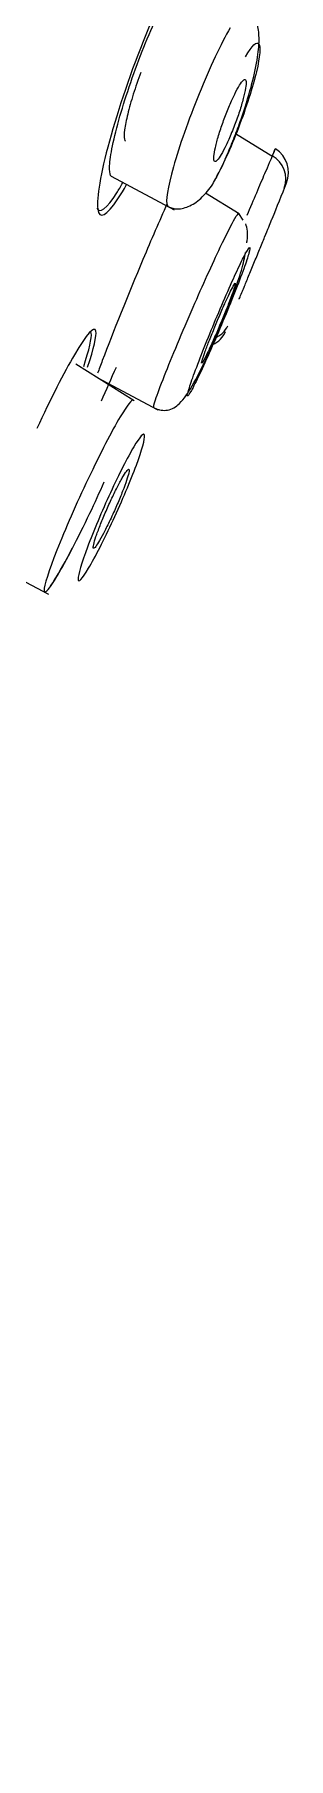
# Model space of a CAD drawing. Header units: millimetres. Extents: x -60 to 7633, y -2614 to 2146.
# Drawn here: x 550.75 to 554.28, y 1468.66 to 1492.7 of the extents above; entities that cross this region are included whole.
import ezdxf

# ---------------------------------------------------------------- set-up
doc = ezdxf.new("R2010")
doc.units = ezdxf.units.MM
doc.layers.get('0').update_dxf_attribs({"color": 250})

msp = doc.modelspace()

# ---------------------------------------------------------------- linework, layer by layer
at = {"linetype": 'Continuous'}
for p, q in [((554.065, 1490.998), (553.546, 1491.32)), ((551.812, 1490.728), (552.69, 1490.261)), ((553.595, 1490.202), (553.128, 1490.494)), ((553.651, 1490.115), (553.589, 1490.208)), ((552.134, 1487.598), (551.321, 1488.106)), ((551.618, 1487.921), (552.465, 1487.471)), ((550.163, 1485.314), (550.942, 1484.9))]:
    msp.add_line(p, q, dxfattribs=at)
for centre, radius, start, end in [((553.878, 1490.688), 0.368, 340.0326, 61.2671), ((507.711, 1509.296), 49.824, 338.4612, 338.5941), ((553.891, 1490.78), 0.391, 338.4458, 57.5917), ((470.29, 1523.802), 90.278, 338.10375, 338.44677), ((283.461, 1600.296), 292.155, 337.93939, 337.95435), ((553.093, 1488.693), 0.339, 293.6818, 337.0139), ((470.29, 1523.802), 89.078, 336.01646, 336.34924)]:
    msp.add_arc(centre, radius, start, end, dxfattribs=at)
for points, knots in [([(494.566, 1464.814), (495.924, 1467.798), (497.357, 1470.748), (501.389, 1478.471), (504.143, 1483.154), (510.109, 1492.257), (513.301, 1496.659), (520.072, 1505.164), (523.65, 1509.275), (531.165, 1517.119), (535.128, 1520.863), (543.491, 1527.809), (547.891, 1530.988), (552.413, 1534.009)], [0.6498496, 0.6498496, 0.6498496, 0.6498496, 0.6875, 0.6875, 0.75, 0.75, 0.8125, 0.8125, 0.875, 0.875, 0.9375, 0.9375, 0.9999943, 0.9999943, 0.9999943, 0.9999943]), ([(553.104, 1493.525), (553.156, 1493.788), (553.168, 1493.974), (553.093, 1494.154), (552.968, 1494.051), (552.629, 1493.481), (552.416, 1493.018), (552.024, 1492.004), (551.852, 1491.473), (551.639, 1490.633), (551.599, 1490.327), (551.678, 1490.121), (551.799, 1490.223), (551.989, 1490.542), (552.008, 1490.575), (552.028, 1490.611)], [0.0324958, 0.0324958, 0.0324958, 0.0324958, 0.125, 0.125, 0.25, 0.25, 0.375, 0.375, 0.5, 0.5, 0.625, 0.625, 0.75, 0.75, 0.7636828, 0.7636828, 0.7636828, 0.7636828]), ([(551.818, 1490.725), (551.801, 1490.738), (551.791, 1490.772), (551.791, 1490.825), (551.79, 1490.884), (551.798, 1490.967), (551.816, 1491.068), (551.836, 1491.177), (551.866, 1491.309), (551.906, 1491.455), (551.944, 1491.596), (551.991, 1491.752), (552.044, 1491.91), (552.098, 1492.075), (552.159, 1492.247), (552.223, 1492.412), (552.284, 1492.57), (552.349, 1492.726), (552.411, 1492.866), (552.473, 1493.004), (552.535, 1493.132), (552.592, 1493.236), (552.606, 1493.263), (552.62, 1493.288), (552.634, 1493.312)], [0.2283245, 0.2283245, 0.2283245, 0.2283245, 0.3218602, 0.3218602, 0.3218602, 0.426387, 0.426387, 0.426387, 0.5392035, 0.5392035, 0.5392035, 0.6476038, 0.6476038, 0.6476038, 0.7600563, 0.7600563, 0.7600563, 0.8676449, 0.8676449, 0.8676449, 0.9734223, 0.9734223, 0.9734223, 1, 1, 1, 1]), ([(553.227, 1490.615), (553.263, 1490.683), (553.325, 1490.797), (553.432, 1491.032), (553.531, 1491.274), (553.648, 1491.591), (553.765, 1491.964), (553.851, 1492.342), (553.881, 1492.629), (553.86, 1492.828), (553.804, 1492.966), (553.737, 1493.023), (553.702, 1493.053)], [0, 0, 0, 0, 0.094406, 0.183886, 0.268929, 0.349698, 0.497661, 0.632072, 0.7503, 0.850622, 0.933907, 1, 1, 1, 1]), ([(553.471, 1492.798), (553.342, 1492.574), (553.187, 1492.244), (552.887, 1491.507), (552.763, 1491.151), (552.598, 1490.569), (552.567, 1490.374), (552.598, 1490.313), (552.601, 1490.309), (552.605, 1490.306)], [0, 0, 0, 0, 0.25, 0.25, 0.5, 0.5, 0.75, 0.75, 0.7714026, 0.7714026, 0.7714026, 0.7714026]), ([(553.684, 1492.394), (553.871, 1492.719), (553.939, 1492.619), (553.784, 1491.969), (553.693, 1491.684), (553.479, 1491.124), (553.357, 1490.854), (553.259, 1490.683)], [0, 0, 0, 0, 0.5, 0.5, 0.75, 0.75, 1, 1, 1, 1]), ([(552.225, 1492.175), (552.188, 1492.074), (552.153, 1491.97), (552.122, 1491.873), (552.091, 1491.774), (552.064, 1491.679), (552.044, 1491.595), (552.023, 1491.511), (552.008, 1491.436), (552, 1491.377), (551.992, 1491.317), (551.991, 1491.272), (551.997, 1491.245), (552, 1491.23), (552.006, 1491.22), (552.014, 1491.216)], [0.6414304, 0.6414304, 0.6414304, 0.6414304, 0.6949475, 0.6949475, 0.6949475, 0.7493868, 0.7493868, 0.7493868, 0.8044327, 0.8044327, 0.8044327, 0.8594904, 0.8594904, 0.8594904, 0.8911291, 0.8911291, 0.8911291, 0.8911291]), ([(553.513, 1491.39), (553.538, 1491.454), (553.562, 1491.52), (553.584, 1491.584), (553.606, 1491.648), (553.625, 1491.711), (553.641, 1491.767), (553.657, 1491.825), (553.67, 1491.878), (553.679, 1491.923), (553.688, 1491.967), (553.692, 1492.004), (553.692, 1492.03), (553.692, 1492.056), (553.687, 1492.071), (553.679, 1492.075), (553.67, 1492.079), (553.657, 1492.071), (553.64, 1492.053), (553.625, 1492.035), (553.605, 1492.007), (553.584, 1491.97), (553.563, 1491.933), (553.539, 1491.888), (553.515, 1491.837), (553.491, 1491.786), (553.466, 1491.729), (553.442, 1491.669), (553.417, 1491.609), (553.393, 1491.545), (553.371, 1491.483), (553.348, 1491.419), (553.327, 1491.355), (553.309, 1491.296), (553.291, 1491.236), (553.276, 1491.179), (553.265, 1491.13), (553.254, 1491.08), (553.246, 1491.038), (553.243, 1491.006), (553.241, 1490.974), (553.242, 1490.951), (553.249, 1490.941), (553.255, 1490.93), (553.265, 1490.93), (553.279, 1490.942), (553.293, 1490.953), (553.311, 1490.976), (553.331, 1491.007), (553.35, 1491.038), (553.373, 1491.079), (553.396, 1491.126), (553.42, 1491.173), (553.445, 1491.227), (553.469, 1491.285), (553.484, 1491.319), (553.498, 1491.354), (553.513, 1491.39)], [0, 0, 0, 0, 0.054469, 0.054469, 0.054469, 0.108884, 0.108884, 0.108884, 0.164085, 0.164085, 0.164085, 0.219705, 0.219705, 0.219705, 0.274884, 0.274884, 0.274884, 0.328941, 0.328941, 0.328941, 0.381729, 0.381729, 0.381729, 0.433685, 0.433685, 0.433685, 0.485587, 0.485587, 0.485587, 0.538206, 0.538206, 0.538206, 0.592006, 0.592006, 0.592006, 0.646967, 0.646967, 0.646967, 0.702554, 0.702554, 0.702554, 0.757931, 0.757931, 0.757931, 0.81234, 0.81234, 0.81234, 0.865484, 0.865484, 0.865484, 0.917646, 0.917646, 0.917646, 0.96951, 0.96951, 0.96951, 1, 1, 1, 1]), ([(554.1, 1491.11), (554.098, 1491.112), (554.046, 1490.988), (553.949, 1490.763), (553.881, 1490.602), (553.795, 1490.4), (553.701, 1490.179)], [0, 0, 0, 0, 0.2324007, 0.2324007, 0.2324007, 0.3981729, 0.3981729, 0.3981729, 0.3981729]), ([(551.614, 1490.281), (551.651, 1490.199), (551.75, 1490.273), (551.918, 1490.538), (551.946, 1490.584), (551.975, 1490.635)], [0.6384054, 0.6384054, 0.6384054, 0.6384054, 0.75, 0.75, 0.770727, 0.770727, 0.770727, 0.770727]), ([(552.604, 1490.307), (552.651, 1490.287), (552.733, 1490.258), (552.907, 1490.302), (553.085, 1490.425), (553.177, 1490.547), (553.228, 1490.617)], [0, 0, 0, 0, 0.256035, 0.513727, 0.764652, 1, 1, 1, 1]), ([(552.589, 1490.339), (552.485, 1490.107), (552.371, 1489.842), (552.048, 1489.073), (551.841, 1488.556), (551.667, 1488.095), (551.645, 1488.036), (551.624, 1487.98)], [0.305671, 0.305671, 0.305671, 0.305671, 0.375, 0.375, 0.5, 0.5, 0.519445, 0.519445, 0.519445, 0.519445]), ([(552.408, 1487.508), (552.401, 1487.511), (552.417, 1487.585), (552.576, 1488.007), (552.933, 1488.865), (553.33, 1489.744), (553.538, 1490.154), (553.582, 1490.21), (553.588, 1490.206)], [0.4368043, 0.4368043, 0.4368043, 0.4368043, 0.4975601, 0.566719, 0.68903, 0.7965815, 0.8819932, 0.9388604, 0.9388604, 0.9388604, 0.9388604]), ([(553.663, 1489.179), (553.682, 1489.224), (553.703, 1489.277), (553.727, 1489.334), (553.75, 1489.391), (553.776, 1489.453), (553.801, 1489.515), (553.827, 1489.578), (553.853, 1489.643), (553.879, 1489.704), (553.904, 1489.766), (553.928, 1489.826), (553.95, 1489.879), (553.972, 1489.932), (553.991, 1489.98), (554.007, 1490.019), (554.023, 1490.057), (554.035, 1490.088), (554.043, 1490.108), (554.051, 1490.126), (554.055, 1490.136), (554.055, 1490.136)], [0, 0, 0, 0, 0.0540449, 0.0540449, 0.0540449, 0.10807, 0.10807, 0.10807, 0.1623774, 0.1623774, 0.1623774, 0.2168176, 0.2168176, 0.2168176, 0.2710629, 0.2710629, 0.2710629, 0.3248657, 0.3248657, 0.3248657, 0.3754559, 0.3754559, 0.3754559, 0.3754559]), ([(553.701, 1489.798), (553.703, 1489.809), (553.719, 1489.913), (553.711, 1490.01), (553.686, 1490.063)], [0, 0, 0, 0, 0.0702306, 0.7466333, 0.7466333, 0.7466333, 0.7466333]), ([(552.406, 1487.501), (552.42, 1487.494), (552.446, 1487.482), (552.507, 1487.464), (552.626, 1487.458), (552.766, 1487.538), (552.925, 1487.758), (553.085, 1488.071), (553.232, 1488.394), (553.397, 1488.776), (553.556, 1489.177), (553.655, 1489.507), (553.677, 1489.627), (553.682, 1489.663)], [0, 0, 0, 0, 0.013251, 0.0279327, 0.0631487, 0.161854, 0.2942985, 0.4465576, 0.5311616, 0.6220297, 0.811379, 0.9104888, 0.9523555, 0.9523555, 0.9523555, 0.9523555]), ([(553.731, 1489.654), (553.745, 1489.705), (553.755, 1489.763), (553.699, 1489.682), (553.591, 1489.467), (553.439, 1489.128), (553.268, 1488.732), (553.103, 1488.326), (552.966, 1487.97), (552.885, 1487.734), (552.862, 1487.629), (552.921, 1487.718), (553.035, 1487.942), (553.197, 1488.299), (553.373, 1488.707), (553.536, 1489.11), (553.668, 1489.455), (553.716, 1489.602), (553.731, 1489.654)], [0, 0, 0, 0, 0.061504, 0.122223, 0.183584, 0.244606, 0.307354, 0.368709, 0.432741, 0.494892, 0.559197, 0.62282, 0.686709, 0.750496, 0.812942, 0.876277, 0.938156, 1, 1, 1, 1]), ([(553.085, 1488.178), (553.094, 1488.206), (553.107, 1488.244), (553.123, 1488.289), (553.14, 1488.334), (553.16, 1488.387), (553.182, 1488.443), (553.205, 1488.501), (553.23, 1488.563), (553.256, 1488.626), (553.282, 1488.688), (553.309, 1488.753), (553.335, 1488.814), (553.362, 1488.875), (553.388, 1488.935), (553.412, 1488.987), (553.435, 1489.039), (553.457, 1489.086), (553.475, 1489.124), (553.494, 1489.161), (553.509, 1489.19), (553.52, 1489.209), (553.531, 1489.228), (553.538, 1489.237), (553.54, 1489.235), (553.543, 1489.233), (553.541, 1489.221), (553.535, 1489.199), (553.529, 1489.177), (553.519, 1489.145), (553.505, 1489.105), (553.491, 1489.065), (553.473, 1489.016), (553.452, 1488.962), (553.431, 1488.908), (553.407, 1488.848), (553.382, 1488.787), (553.357, 1488.725), (553.33, 1488.66), (553.303, 1488.597), (553.277, 1488.535), (553.25, 1488.473), (553.225, 1488.418), (553.2, 1488.362), (553.176, 1488.311), (553.156, 1488.268), (553.136, 1488.226), (553.118, 1488.19), (553.105, 1488.166), (553.091, 1488.141), (553.082, 1488.125), (553.076, 1488.121)], [0, 0, 0, 0, 0.0540449, 0.0540449, 0.0540449, 0.10807, 0.10807, 0.10807, 0.1623774, 0.1623774, 0.1623774, 0.2168176, 0.2168176, 0.2168176, 0.2710629, 0.2710629, 0.2710629, 0.3248657, 0.3248657, 0.3248657, 0.3781796, 0.3781796, 0.3781796, 0.4311814, 0.4311814, 0.4311814, 0.4841851, 0.4841851, 0.4841851, 0.5374992, 0.5374992, 0.5374992, 0.5912938, 0.5912938, 0.5912938, 0.645528, 0.645528, 0.645528, 0.6999664, 0.6999664, 0.6999664, 0.7542829, 0.7542829, 0.7542829, 0.8082105, 0.8082105, 0.8082105, 0.8616595, 0.8616595, 0.8616595, 0.9147486, 0.9147486, 0.9147486, 0.9147486]), ([(553.596, 1489.015), (553.596, 1489.015), (553.598, 1489.021), (553.603, 1489.032), (553.609, 1489.048), (553.62, 1489.073), (553.634, 1489.107), (553.642, 1489.128), (553.652, 1489.153), (553.663, 1489.179)], [0.8755907, 0.8755907, 0.8755907, 0.8755907, 0.9147486, 0.9147486, 0.9147486, 0.9677437, 0.9677437, 0.9677437, 1, 1, 1, 1]), ([(551.486, 1488.064), (551.573, 1488.328), (551.614, 1488.507), (551.582, 1488.65), (551.472, 1488.528), (551.158, 1487.991), (550.969, 1487.619), (550.778, 1487.208)], [0.0279933, 0.0279933, 0.0279933, 0.0279933, 0.125, 0.125, 0.25, 0.25, 0.3575941, 0.3575941, 0.3575941, 0.3575941]), ([(553.27, 1488.482), (553.285, 1488.487), (553.32, 1488.504), (553.386, 1488.552), (553.417, 1488.604), (553.439, 1488.643)], [0.5434111, 0.5434111, 0.5434111, 0.5434111, 0.6322414, 0.7615939, 1, 1, 1, 1]), ([(551.431, 1488.073), (551.509, 1488.312), (551.546, 1488.477), (551.534, 1488.553), (551.53, 1488.561), (551.525, 1488.565)], [0.0334143, 0.0334143, 0.0334143, 0.0334143, 0.125, 0.125, 0.1428494, 0.1428494, 0.1428494, 0.1428494]), ([(553.073, 1488.119), (553.071, 1488.12), (553.071, 1488.126), (553.074, 1488.138), (553.076, 1488.147), (553.08, 1488.161), (553.085, 1488.178)], [0.93063306, 0.93063306, 0.93063306, 0.93063306, 0.96774369, 0.96774369, 0.96774369, 1, 1, 1, 1]), ([(552.122, 1487.606), (552.101, 1487.619), (552.037, 1487.537), (551.821, 1487.173), (551.661, 1486.863), (551.494, 1486.51)], [0.772715, 0.772715, 0.772715, 0.772715, 0.875, 0.875, 1, 1, 1, 1]), ([(551.803, 1486.315), (551.923, 1486.574), (552.041, 1486.808), (552.215, 1487.1), (552.271, 1487.161), (552.285, 1487.067), (552.244, 1486.917), (552.084, 1486.484), (551.966, 1486.201), (551.719, 1485.667), (551.591, 1485.416), (551.408, 1485.108), (551.354, 1485.053), (551.352, 1485.168), (551.4, 1485.333), (551.568, 1485.779), (551.684, 1486.056), (551.803, 1486.315)], [0, 0, 0, 0, 0.125, 0.125, 0.25, 0.25, 0.375, 0.375, 0.5, 0.5, 0.625, 0.625, 0.75, 0.75, 0.875, 0.875, 1, 1, 1, 1]), ([(551.494, 1486.51), (551.327, 1486.158), (551.173, 1485.803), (550.943, 1485.222), (550.879, 1485.02), (550.879, 1484.939), (550.882, 1484.931), (550.887, 1484.929)], [0, 0, 0, 0, 0.125, 0.125, 0.25, 0.25, 0.2744028, 0.2744028, 0.2744028, 0.2744028]), ([(550.928, 1484.955), (550.96, 1484.991), (551.006, 1485.06), (551.187, 1485.365), (551.35, 1485.679), (551.586, 1486.174), (551.654, 1486.321), (551.717, 1486.465)], [0.3125, 0.3125, 0.3125, 0.3125, 0.375, 0.375, 0.5, 0.5, 0.5521166, 0.5521166, 0.5521166, 0.5521166]), ([(551.837, 1486.017), (551.865, 1486.078), (551.893, 1486.142), (551.919, 1486.203), (551.944, 1486.263), (551.968, 1486.322), (551.988, 1486.375), (552.009, 1486.428), (552.026, 1486.477), (552.038, 1486.516), (552.05, 1486.556), (552.059, 1486.588), (552.062, 1486.609), (552.065, 1486.63), (552.064, 1486.641), (552.057, 1486.642), (552.051, 1486.642), (552.04, 1486.632), (552.025, 1486.612), (552.01, 1486.592), (551.991, 1486.561), (551.969, 1486.523), (551.947, 1486.485), (551.922, 1486.438), (551.896, 1486.387), (551.87, 1486.335), (551.842, 1486.277), (551.814, 1486.218), (551.787, 1486.158), (551.759, 1486.096), (551.732, 1486.035), (551.706, 1485.973), (551.681, 1485.912), (551.659, 1485.856), (551.637, 1485.8), (551.617, 1485.748), (551.602, 1485.704), (551.587, 1485.659), (551.576, 1485.622), (551.57, 1485.595), (551.563, 1485.567), (551.562, 1485.549), (551.565, 1485.542), (551.568, 1485.536), (551.576, 1485.539), (551.589, 1485.553), (551.601, 1485.567), (551.618, 1485.592), (551.638, 1485.625), (551.657, 1485.657), (551.681, 1485.699), (551.706, 1485.747), (551.731, 1485.795), (551.759, 1485.85), (551.786, 1485.908), (551.803, 1485.943), (551.82, 1485.98), (551.837, 1486.017)], [0, 0, 0, 0, 0.054045, 0.054045, 0.054045, 0.10807, 0.10807, 0.10807, 0.162377, 0.162377, 0.162377, 0.216818, 0.216818, 0.216818, 0.271063, 0.271063, 0.271063, 0.324866, 0.324866, 0.324866, 0.37818, 0.37818, 0.37818, 0.431181, 0.431181, 0.431181, 0.484185, 0.484185, 0.484185, 0.537499, 0.537499, 0.537499, 0.591294, 0.591294, 0.591294, 0.645528, 0.645528, 0.645528, 0.699966, 0.699966, 0.699966, 0.754283, 0.754283, 0.754283, 0.808211, 0.808211, 0.808211, 0.86166, 0.86166, 0.86166, 0.914749, 0.914749, 0.914749, 0.967744, 0.967744, 0.967744, 1, 1, 1, 1]), ([(550.886, 1484.929), (550.904, 1484.921), (550.993, 1485.028), (551.179, 1485.363), (551.274, 1485.545)], [0.2722269, 0.2722269, 0.2722269, 0.2722269, 0.3592775, 0.4353801, 0.4353801, 0.4353801, 0.4353801])]:
    msp.add_open_spline(points, degree=3, knots=knots, dxfattribs=at)

doc.saveas('drawing.dxf')
